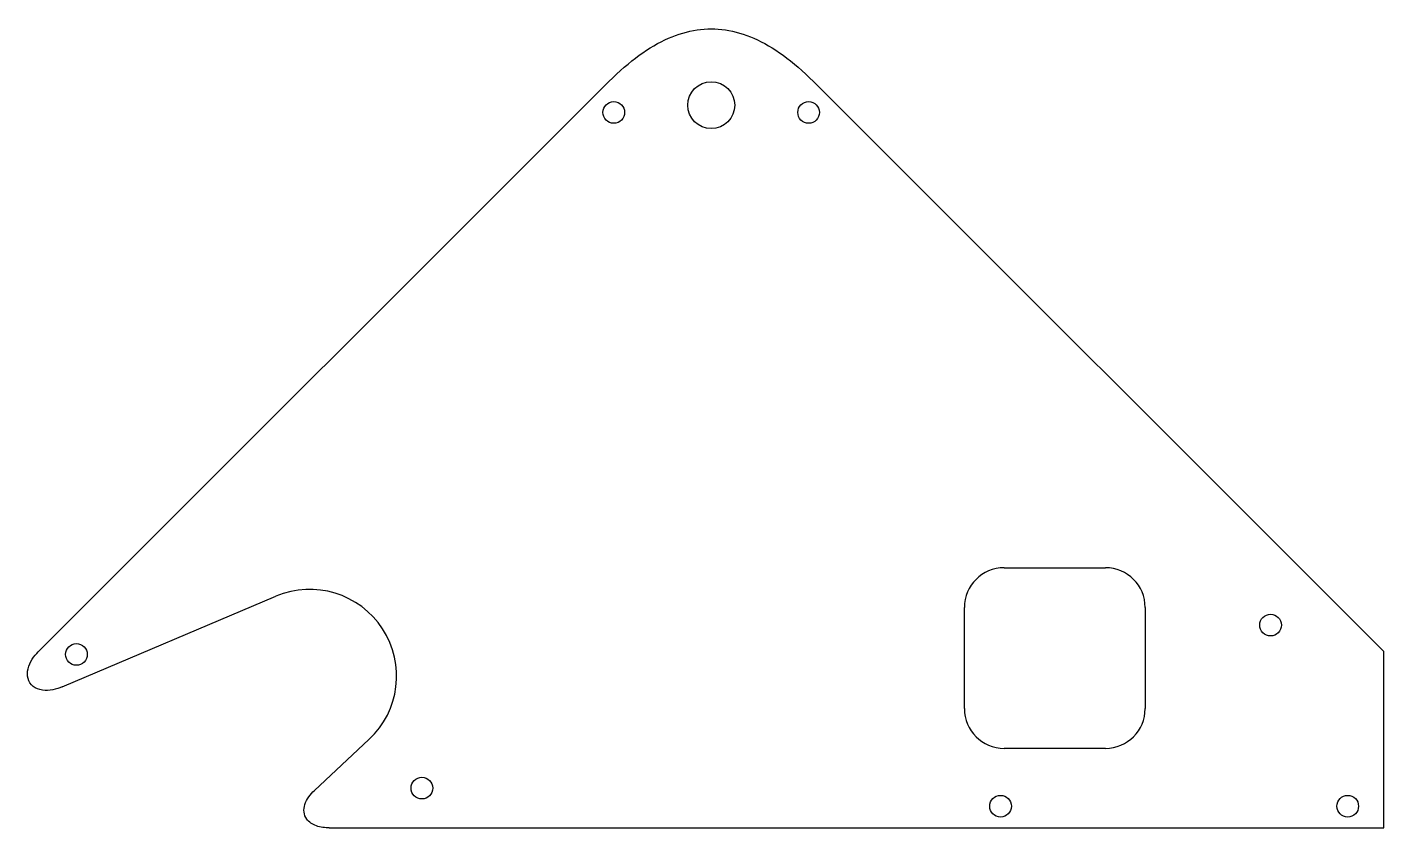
# Model space of a CAD drawing. Header units: millimetres. Extents: x -95 to 93, y 24 to 135.
import ezdxf

# ---------------------------------------------------------------- set-up
doc = ezdxf.new("R2010")
doc.units = ezdxf.units.MM
doc.layers.add('Shape2DView004', color=7, linetype='CONTINUOUS')

msp = doc.modelspace()

# ---------------------------------------------------------------- linework, layer by layer
at = {"layer": 'Shape2DView004'}
for p, q in [((-93.0382, 48.3831), (-14.1421, 127.279)), ((14.1421, 127.279), (93, 48.4214)), ((40.5, 60), (54.5, 60)), ((-89.7447, 43.5003), (-60.1888, 56.0461)), ((35, 40.5), (35, 54.5)), ((60, 54.5), (60, 40.5)), ((93, 24), (93, 48.4214)), ((-47.316, 36.2238), (-54.8544, 29.1941)), ((54.5, 35), (40.5, 35)), ((-52.8084, 24), (93, 24))]:
    msp.add_line(p, q, dxfattribs=at)
for centre, radius in [((0, 124), 3.25), ((-13.4716, 123), 1.5), ((13.4716, 123), 1.5), ((77.3345, 52.066), 1.5), ((-87.7645, 48), 1.5), ((-40, 29.5), 1.5), ((40, 27), 1.5), ((88, 27), 1.5)]:
    msp.add_circle(centre, radius, dxfattribs=at)
for centre, radius, start, end in [((40.5, 54.5), 5.5, 90, 180), ((54.5, 54.5), 5.5, 0, 90), ((-55.5, 45), 12, -47, 113), ((40.5, 40.5), 5.5, 180, -90), ((54.5, 40.5), 5.5, -90, 0)]:
    msp.add_arc(centre, radius, start, end, dxfattribs=at)
for points, knots in [([(-14.1421, 127.279), (-11.285, 130.136), (-8.57125, 132.088), (-5.9143, 133.254), (-3.25736, 134.42), (-0.65721, 134.801), (1.962, 134.415), (3.27004, 134.223), (4.58753, 133.836), (5.91447, 133.254), (8.57147, 132.09), (11.285, 130.136), (14.1421, 127.279)], [0, 0, 0, 0, 1.18217, 1.18217, 1.18217, 2.36433, 2.36433, 2.36433, 2.95541, 2.95541, 2.95541, 4.13758, 4.13758, 4.13758, 4.13758]), ([(-89.7447, 43.5003), (-90.1319, 43.3359), (-90.5674, 43.1935), (-91.0328, 43.1088), (-91.4981, 43.0241), (-91.9935, 42.9972), (-92.4656, 43.0681), (-92.9377, 43.1389), (-93.3865, 43.3076), (-93.7375, 43.579), (-94.0884, 43.8505), (-94.3413, 44.2247), (-94.4616, 44.6514), (-94.5819, 45.0781), (-94.5696, 45.5572), (-94.4583, 46.0216), (-94.347, 46.4859), (-94.1367, 46.9355), (-93.8837, 47.3354), (-93.6306, 47.7352), (-93.3356, 48.0857), (-93.0382, 48.3831)], [0, 0, 0, 0, 0.17503, 0.17503, 0.17503, 0.350059, 0.350059, 0.350059, 0.525089, 0.525089, 0.525089, 0.700118, 0.700118, 0.700118, 0.875148, 0.875148, 0.875148, 1.05018, 1.05018, 1.05018, 1.22521, 1.22521, 1.22521, 1.22521]), ([(-52.8084, 24), (-53.4066, 24), (-54.028, 24.0822), (-54.5817, 24.2817), (-55.1371, 24.4802), (-55.6154, 24.8012), (-55.922, 25.2242), (-56.1268, 25.5059), (-56.2568, 25.8321), (-56.2986, 26.1771), (-56.3821, 26.8671), (-56.1127, 27.6323), (-55.6532, 28.2906), (-55.4234, 28.6197), (-55.1461, 28.9221), (-54.8544, 29.1941)], [0, 0, 0, 0, 0.200378, 0.200378, 0.200378, 0.400757, 0.400757, 0.400757, 0.534342, 0.534342, 0.534342, 0.801514, 0.801514, 0.801514, 0.935099, 0.935099, 0.935099, 0.935099])]:
    msp.add_open_spline(points, degree=3, knots=knots, dxfattribs=at)

doc.saveas('drawing.dxf')
